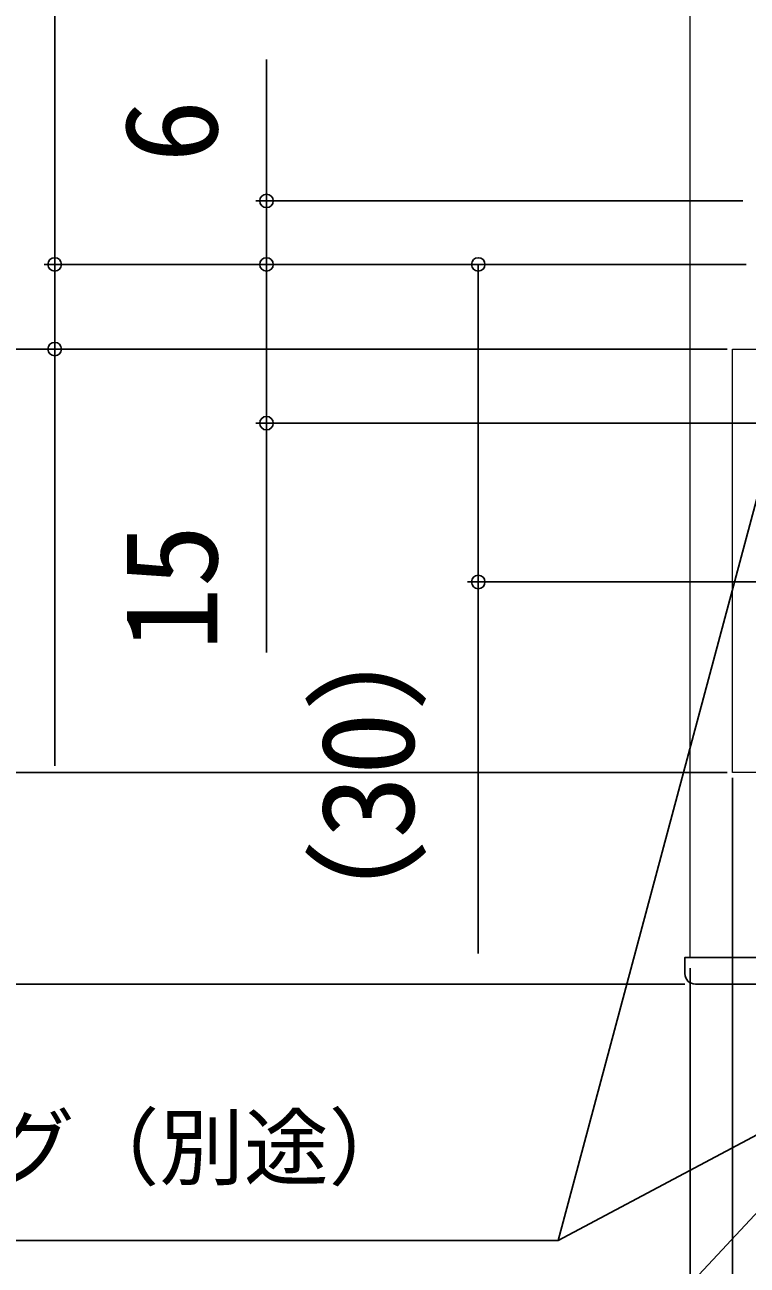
# Model space of a CAD drawing. Units: millimetres, scale not verified. Extents: x -525 to 525, y -783 to 779.
# Drawn here: x -431.8 to -363.6, y -5.1 to 112.1 of the extents above; entities that cross this region are included whole.
import ezdxf
from ezdxf.enums import TextEntityAlignment as Align

# ---------------------------------------------------------------- set-up
doc = ezdxf.new("R2010")
doc.units = ezdxf.units.MM
doc.header["$LTSCALE"] = 4
doc.layers.add('0-2_YKK_11', color=7, linetype='Continuous', lineweight=18)
doc.layers.add('0-4_YKK_12', color=2, linetype='Continuous', lineweight=18)
doc.layers.add('0-5_YKK_13', color=4, linetype='Continuous')
doc.layers.add('0-7_YKK_D', color=6, linetype='Continuous')
doc.styles.add('ＭＳ ゴシック', font='')
doc.styles.get('ＭＳ ゴシック').set_extended_font_data('MS Gothic')

msp = doc.modelspace()

# ---------------------------------------------------------------- linework, layer by layer
at = {"layer": '0-2_YKK_11', "color": 30}
msp.add_lwpolyline([(-361.458, 41.428), (-365, 41.428), (-365, 81.428), (-343.458, 81.428)], dxfattribs=at)
at = {"layer": '0-4_YKK_12'}
for q in [(-369, 120.428), (-348, 23.928)]:
    msp.add_line((-369, 23.928), q, dxfattribs=at)
at = {"layer": '0-5_YKK_13'}
for p, q in [((-348, 23.928), (-368.5, 23.928)), ((-344.819, 21.428), (-368.487, 21.428))]:
    msp.add_line(p, q, dxfattribs=at)
msp.add_lwpolyline([(-369.487, 22.419), (-369.5, 23.928), (-368.5, 23.928)], dxfattribs=at)
msp.add_arc((-368.487, 22.428), 1, 180.5, 270, dxfattribs=at)
at = {"layer": '0-7_YKK_D'}
for p, q in [((-429, 448.428), (-429, 89.428)), ((-364, 95.428), (-410, 95.428)), ((-363.7, 89.428), (-430, 89.428)), ((-363.7, 89.428), (-430, 89.428)), ((-363.7, 89.428), (-410, 89.428)), ((-363.7, 89.428), (-410, 89.428)), ((-363.7, 89.428), (-390, 89.428)), ((-365.5, 81.428), (-450, 81.428)), ((-365.5, 81.428), (-450, 81.428)), ((-365.5, 81.428), (-430, 81.428)), ((-306.7, 74.428), (-410, 74.428)), ((-323, 59.428), (-390, 59.428)), ((-365.5, 41.428), (-450, 41.428)), ((-365.5, 41.428), (-450, 41.428)), ((-365, 40.928), (-365, -49.572)), ((-365, 40.928), (-365, -49.572)), ((-369, 22.928), (-369, -49.572)), ((-369.487, 21.428), (-450, 21.428))]:
    msp.add_line(p, q, dxfattribs=at)
for points in [[(-409, 89.428), (-409, 95.428), (-409, 108.796)], [(-429, 89.428), (-429, 81.428), (-429, 42.037)], [(-409, 89.428), (-409, 74.428), (-409, 52.767)], [(-389, 89.428), (-389, 59.428), (-389, 24.31)], [(-357.707, 85.859), (-358.367, 83.396), (-381.461, -2.791)], [(-305, 61.706), (-306.739, 59.841), (-382.536, -21.441), (-471.774, -21.441)], [(-339.069, 19.753), (-341.321, 18.555), (-381.461, -2.791), (-467.038, -2.791)]]:
    msp.add_lwpolyline(points, dxfattribs=at)
for centre in [(-409, 95.428), (-429, 89.428), (-429, 89.428), (-409, 89.428), (-409, 89.428), (-389, 89.428), (-429, 81.428), (-409, 74.428), (-389, 59.428)]:
    msp.add_circle(centre, 0.637, dxfattribs=at)

# ---------------------------------------------------------------- texts
at = {"layer": '0-7_YKK_D', "style": 'ＭＳ ゴシック'}
for s, p in [('6', (-411, 99.023)), ('15', (-411, 52.926)), ('（30）', (-392.432, 23.173))]:
    msp.add_text(s, height=8.798, rotation=90, dxfattribs=at).set_placement(p, align=Align.BOTTOM_LEFT)
msp.add_text('シーリング（別途）', height=5.865, dxfattribs=at).set_placement((-467.124, 1.315), align=Align.BOTTOM_LEFT)

doc.saveas('drawing.dxf')
